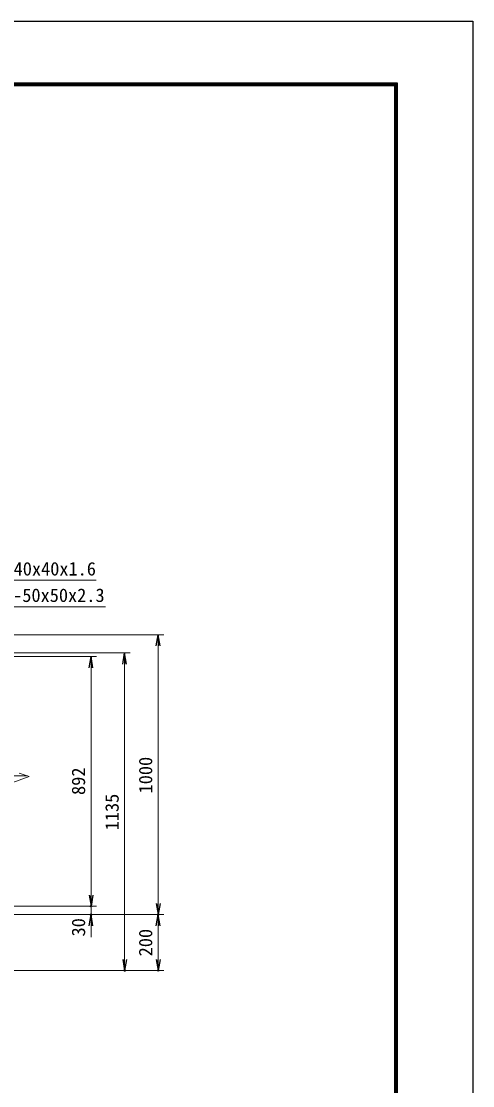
# Model space of a CAD drawing. Units: millimetres, scale not verified. Extents: x -4200 to 4200, y -2970 to 2970.
# Drawn here: x 2586 to 4200, y -834 to 2970 of the extents above; entities that cross this region are included whole.
import ezdxf
from ezdxf.enums import TextEntityAlignment as Align

# ---------------------------------------------------------------- set-up
doc = ezdxf.new("R2010")
doc.units = ezdxf.units.MM
doc.header["$LTSCALE"] = 10
doc.header["$PDMODE"] = 32
doc.header["$PDSIZE"] = 5
for name, color, linetype, lineweight in [('0-0_D-STR-TXT', 7, 'Continuous', 13), ('0-5_D-STR-DIM', 7, 'Continuous', 13), ('0-6_0', 7, 'Continuous', 25), ('0-7_Defpoints', 6, 'Continuous', 25), ('0-B_D-STR2', 7, 'Continuous', 13), ('1-0_D-TTL', 7, 'Continuous', 25)]:
    doc.layers.add(name, color=color, linetype=linetype, lineweight=lineweight)
doc.styles.add('ＭＳ ゴシック', font='')
doc.styles.get('ＭＳ ゴシック').set_extended_font_data('MS Gothic')

# ---------------------------------------------------------------- blocks, each defined once
blk = doc.blocks.new('_Open')
at = {"layer": '0-6_0'}
blk.add_line((-10, 1.667), (0, 0), dxfattribs=at)
blk.add_lwpolyline([(-10, -1.667), (0, 0), (-10, 0)], dxfattribs=at)

msp = doc.modelspace()

# ---------------------------------------------------------------- linework, layer by layer
at = {"layer": '0-0_D-STR-TXT'}
for points in [[(2853.66, 972.47), (2285.53, 972.47), (2143.62, 707.45)], [(2886.9, 877.96), (2325.38, 877.96), (2237.91, 694)]]:
    msp.add_lwpolyline(points, dxfattribs=at)
at = {"layer": '0-5_D-STR-DIM'}
for p, q in [((2556.92, 777.69), (3095.12, 777.69)), ((3075.12, 737.69), (3075.12, -182.31)), ((2143.33, 699.69), (2855.12, 699.69)), ((2240.65, 712.69), (2975.12, 712.69)), ((2835.12, 659.69), (2835.12, -152.31)), ((2955.12, 672.69), (2955.12, -382.31)), ((2835.12, -152.31), (2835.12, -112.31)), ((2340.73, -222.31), (3095.12, -222.31)), ((2340.73, -222.31), (3095.12, -222.31)), ((2340.73, -222.31), (2855.12, -222.31)), ((2556.92, -192.31), (2855.12, -192.31)), ((2556.92, -192.31), (2855.12, -192.31)), ((2835.12, -192.31), (2835.12, -222.31)), ((2835.12, -262.31), (2835.12, -302.31)), ((3075.12, -262.31), (3075.12, -382.31)), ((2240.73, -422.31), (2975.12, -422.31)), ((2240.73, -422.31), (3095.12, -422.31))]:
    msp.add_line(p, q, dxfattribs=at)
at = {"layer": '0-7_Defpoints'}
for p in [(2835.12, -192.31), (2835.12, -222.31), (3075.12, -222.31), (2955.12, -422.31), (3075.12, -422.31)]:
    msp.add_point(p, dxfattribs=at)
at = {"layer": '0-B_D-STR2'}
for p, q in [((2174.53, 273.19), (2607.37, 273.19)), ((2542.87, 245.36), (2613.34, 271.01)), ((2613.34, 271.01), (2578.11, 283.84))]:
    msp.add_line(p, q, dxfattribs=at)
at = {"layer": '1-0_D-TTL', "color": 2}
msp.add_lwpolyline([(-4200, 2970), (4200, 2970), (4200, -2970), (-4200, -2970)], close=True, dxfattribs=at)
at = {"layer": '1-0_D-TTL'}
for points in [[(-3930, 2750), (3930, 2750), (3930, -2750), (-3930, -2750)], [(-3927.5, 2747.5), (3927.5, 2747.5), (3927.5, -2747.5), (-3927.5, -2747.5)], [(-3925, 2745), (3925, 2745), (3925, -2745), (-3925, -2745)], [(-3922.5, 2742.5), (3922.5, 2742.5), (3922.5, -2742.5), (-3922.5, -2742.5)], [(-3920, 2740), (3920, 2740), (3920, -2740), (-3920, -2740)]]:
    msp.add_lwpolyline(points, close=True, dxfattribs=at)

# ---------------------------------------------------------------- block references
at = {"layer": '0-5_D-STR-DIM', "xscale": 4, "yscale": 4}
for p, rotation in [((3075.12, 777.69), 90), ((2835.12, 699.69), 90), ((2955.12, 712.69), 90), ((2835.12, -192.31), 270), ((2835.12, -192.31), 270), ((3075.12, -222.31), 270), ((2835.12, -222.31), 90), ((3075.12, -222.31), 90), ((2955.12, -422.31), 270), ((3075.12, -422.31), 270)]:
    msp.add_blockref('_Open', p, dxfattribs=dict(at, rotation=rotation))

# ---------------------------------------------------------------- texts
at = {"layer": '0-0_D-STR-TXT', "style": 'ＭＳ ゴシック'}
for s, p in [('縦枠 □-40x40x1.6', (2296.02, 975.17)), ('門柱 □-50x50x2.3', (2326.99, 880.66))]:
    msp.add_text(s, height=48.09, dxfattribs=at).set_placement(p, align=Align.BOTTOM_LEFT)
at = {"layer": '0-5_D-STR-DIM', "style": 'ＭＳ ゴシック'}
for s, p in [('1000', (3068.38, 210.79)), ('892', (2828.38, 205.34)), ('1135', (2948.38, 78.94)), ('30', (2828.38, -300.25)), ('200', (3068.38, -371.31))]:
    msp.add_text(s, height=48.09, rotation=90, dxfattribs=at).set_placement(p, align=Align.BOTTOM_LEFT)

doc.saveas('drawing.dxf')
